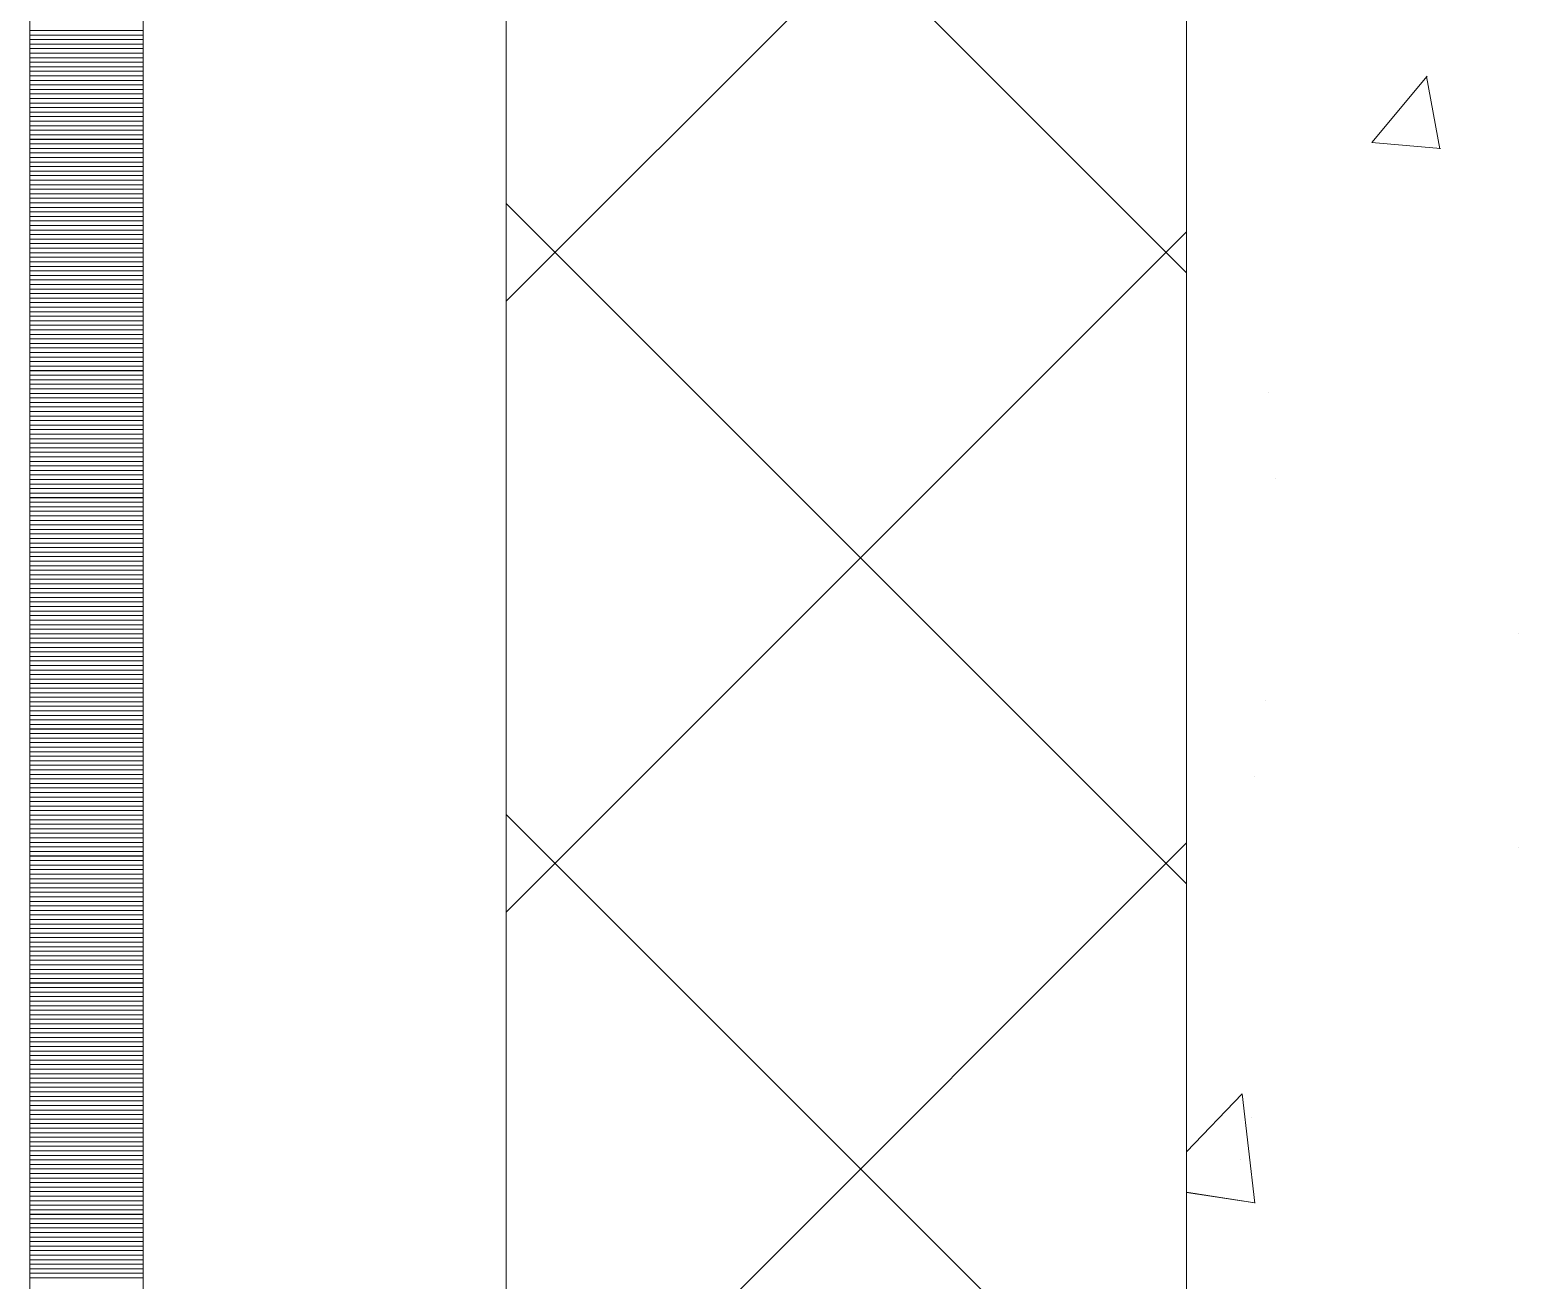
# Model space of a CAD drawing. Header units: millimetres. Extents: x 470010 to 1231400, y -134005 to 421770.
# Drawn here: x 806167.7 to 806497.4, y 176437.5 to 176713.1 of the extents above; entities that cross this region are included whole.
import ezdxf
from ezdxf.enums import TextEntityAlignment as Align

# ---------------------------------------------------------------- set-up
doc = ezdxf.new("R2010")
doc.units = ezdxf.units.MM
doc.linetypes.add('DASHED', pattern=[19.05, 12.7, -6.35])
doc.layers.get('Defpoints').update_dxf_attribs({"color": 140})
doc.layers.add('АР_Делит', color=120, linetype='Continuous', lineweight=0, plot=False)
for name, color, linetype, lineweight in [('АР_Стены ПЕНОблок', 52, 'Continuous', 20), ('АР_Тонкая', 254, 'Continuous', 5), ('АР_Утеплитель', 31, 'Continuous', 0), ('АР_Штриховка', 8, 'Continuous', 0)]:
    doc.layers.add(name, color=color, linetype=linetype, lineweight=lineweight)
doc.layers.add('РД_Оси_100', color=7, linetype='Continuous', lineweight=0, true_color=0x525252)
doc.styles.add('style1', font='ARIALN.TTF')

# ---------------------------------------------------------------- blocks, each defined once
blk = doc.blocks.new('СОШ_2200_АР_ОСИ_М100_28.05.24')
at = {"layer": 'АР_Делит', "color": 251, "linetype": 'DASHED', "true_color": 0x636466}
blk.add_lwpolyline([(114955, 135155), (114955, -355), (93595.036, -355), (93595.036, 13855), (94145, 13855), (94145, 68320), (66055, 68320), (66055, 13857.73), (83455, 13857.73), (83455, -355), (45245, -355), (45245, 13145), (44695, 13145), (44695, 26755), (45245, 26755), (45245, 68320), (20455, 68320), (20455, 26755), (27955, 26755), (27955, 13145), (-355, 13145), (-355, 100855)], dxfattribs=at)
blk = doc.blocks.new('A$C9108343f')
at = {"layer": 'АР_Стены ПЕНОблок', "color": 18, "linetype": 'Continuous', "lineweight": 20, "true_color": 0x000000}
blk.add_line((140704.09, 313879.49), (140704.09, 237679.49), dxfattribs=at)
at = {"layer": 'АР_Тонкая', "color": 18, "linetype": 'Continuous', "lineweight": 5, "true_color": 0x000000}
for p, q in [((140449.09, 313879.49), (140449.09, 237679.49)), ((140474.09, 313879.49), (140474.09, 237679.49)), ((140474.09, 237679.49), (140474.09, 313879.49)), ((140554.09, 237679.49), (140554.09, 313879.49))]:
    blk.add_line(p, q, dxfattribs=at)
at = {"layer": 'АР_Утеплитель', "color": 18, "linetype": 'Continuous', "lineweight": 0, "true_color": 0x000000}
for p, q in [((140554.09, 313879.49), (140554.09, 237679.49)), ((140704.09, 237679.49), (140704.09, 313879.49))]:
    blk.add_line(p, q, dxfattribs=at)
at = {"layer": 'АР_Штриховка', "color": 18, "linetype": 'Continuous', "lineweight": 0, "true_color": 0x000000}
for p, q in [((140704.09, 277025.83), (140554.09, 277175.83)), ((140554.09, 277019.54), (140704.09, 277169.54)), ((140449.09, 277079.24), (140474.09, 277079.24)), ((140449.09, 277078.24), (140474.09, 277078.24)), ((140449.09, 277077.24), (140474.09, 277077.24)), ((140449.09, 277076.24), (140474.09, 277076.24)), ((140449.09, 277075.24), (140474.09, 277075.24)), ((140449.09, 277074.24), (140474.09, 277074.24)), ((140449.09, 277073.24), (140474.09, 277073.24)), ((140449.09, 277072.24), (140474.09, 277072.24)), ((140449.09, 277071.24), (140474.09, 277071.24)), ((140449.09, 277070.24), (140474.09, 277070.24)), ((140449.09, 277069.24), (140474.09, 277069.24)), ((140449.09, 277068.24), (140474.09, 277068.24)), ((140744.92, 277054.54), (140757.17, 277069.14)), ((140759.95, 277053.18), (140757.01, 277069.1)), ((140449.09, 277067.24), (140474.09, 277067.24)), ((140449.09, 277066.24), (140474.09, 277066.24)), ((140449.09, 277065.24), (140474.09, 277065.24)), ((140449.09, 277064.24), (140474.09, 277064.24)), ((140449.09, 277063.24), (140474.09, 277063.24)), ((140449.09, 277062.24), (140474.09, 277062.24)), ((140449.09, 277061.24), (140474.09, 277061.24)), ((140449.09, 277060.24), (140474.09, 277060.24)), ((140449.09, 277059.24), (140474.09, 277059.24)), ((140449.09, 277058.24), (140474.09, 277058.24)), ((140449.09, 277057.24), (140474.09, 277057.24)), ((140449.09, 277056.24), (140474.09, 277056.24)), ((140449.09, 277055.24), (140474.09, 277055.24)), ((140744.92, 277054.53), (140760.1, 277053.21)), ((140449.09, 277054.24), (140474.09, 277054.24)), ((140449.09, 277053.24), (140474.09, 277053.24)), ((140449.09, 277052.24), (140474.09, 277052.24)), ((140449.09, 277051.24), (140474.09, 277051.24)), ((140449.09, 277050.24), (140474.09, 277050.24)), ((140449.09, 277049.24), (140474.09, 277049.24)), ((140449.09, 277048.24), (140474.09, 277048.24)), ((140449.09, 277047.24), (140474.09, 277047.24)), ((140449.09, 277046.24), (140474.09, 277046.24)), ((140449.09, 277045.24), (140474.09, 277045.24)), ((140449.09, 277044.24), (140474.09, 277044.24)), ((140449.09, 277043.24), (140474.09, 277043.24)), ((140449.09, 277042.24), (140474.09, 277042.24)), ((140449.09, 277041.24), (140474.09, 277041.24)), ((140449.09, 277040.24), (140474.09, 277040.24)), ((140449.09, 277039.24), (140474.09, 277039.24)), ((140449.09, 277038.24), (140474.09, 277038.24)), ((140704.09, 276891.12), (140554.09, 277041.12)), ((140449.09, 277037.24), (140474.09, 277037.24)), ((140449.09, 277036.24), (140474.09, 277036.24)), ((140449.09, 277035.24), (140474.09, 277035.24)), ((140554.09, 276884.84), (140704.09, 277034.84)), ((140449.09, 277034.24), (140474.09, 277034.24)), ((140449.09, 277033.24), (140474.09, 277033.24)), ((140449.09, 277032.24), (140474.09, 277032.24)), ((140449.09, 277031.24), (140474.09, 277031.24)), ((140449.09, 277030.24), (140474.09, 277030.24)), ((140449.09, 277029.24), (140474.09, 277029.24)), ((140449.09, 277028.24), (140474.09, 277028.24)), ((140449.09, 277027.24), (140474.09, 277027.24)), ((140449.09, 277026.24), (140474.09, 277026.24)), ((140449.09, 277025.24), (140474.09, 277025.24)), ((140449.09, 277024.24), (140474.09, 277024.24)), ((140449.09, 277023.24), (140474.09, 277023.24)), ((140449.09, 277022.24), (140474.09, 277022.24)), ((140449.09, 277021.24), (140474.09, 277021.24)), ((140449.09, 277020.24), (140474.09, 277020.24)), ((140449.09, 277019.24), (140474.09, 277019.24)), ((140449.09, 277018.24), (140474.09, 277018.24)), ((140449.09, 277017.24), (140474.09, 277017.24)), ((140449.09, 277016.24), (140474.09, 277016.24)), ((140449.09, 277015.24), (140474.09, 277015.24)), ((140449.09, 277014.24), (140474.09, 277014.24)), ((140449.09, 277013.24), (140474.09, 277013.24)), ((140449.09, 277012.24), (140474.09, 277012.24)), ((140449.09, 277011.24), (140474.09, 277011.24)), ((140449.09, 277010.24), (140474.09, 277010.24)), ((140449.09, 277009.24), (140474.09, 277009.24)), ((140449.09, 277008.24), (140474.09, 277008.24)), ((140449.09, 277007.24), (140474.09, 277007.24)), ((140449.09, 277006.24), (140474.09, 277006.24)), ((140449.09, 277005.24), (140474.09, 277005.24)), ((140449.09, 277004.24), (140474.09, 277004.24)), ((140449.09, 277003.24), (140474.09, 277003.24)), ((140449.09, 277002.24), (140474.09, 277002.24)), ((140449.09, 277001.24), (140474.09, 277001.24)), ((140449.09, 277000.24), (140474.09, 277000.24)), ((140449.09, 276999.24), (140474.09, 276999.24)), ((140722.08, 276999.42), (140722.08, 276999.42)), ((140449.09, 276998.24), (140474.09, 276998.24)), ((140449.09, 276997.24), (140474.09, 276997.24)), ((140449.09, 276996.24), (140474.09, 276996.24)), ((140449.09, 276995.24), (140474.09, 276995.24)), ((140449.09, 276994.24), (140474.09, 276994.24)), ((140449.09, 276993.24), (140474.09, 276993.24)), ((140449.09, 276992.24), (140474.09, 276992.24)), ((140449.09, 276991.24), (140474.09, 276991.24)), ((140449.09, 276990.24), (140474.09, 276990.24)), ((140449.09, 276989.24), (140474.09, 276989.24)), ((140449.09, 276988.24), (140474.09, 276988.24)), ((140449.09, 276987.24), (140474.09, 276987.24)), ((140449.09, 276986.24), (140474.09, 276986.24)), ((140449.09, 276985.24), (140474.09, 276985.24)), ((140449.09, 276984.24), (140474.09, 276984.24)), ((140449.09, 276983.24), (140474.09, 276983.24)), ((140449.09, 276982.24), (140474.09, 276982.24)), ((140449.09, 276981.24), (140474.09, 276981.24)), ((140449.09, 276980.24), (140474.09, 276980.24)), ((140449.09, 276979.24), (140474.09, 276979.24)), ((140723.77, 276980.42), (140723.77, 276980.42)), ((140449.09, 276978.24), (140474.09, 276978.24)), ((140449.09, 276977.24), (140474.09, 276977.24)), ((140449.09, 276976.24), (140474.09, 276976.24)), ((140449.09, 276975.24), (140474.09, 276975.24)), ((140449.09, 276974.24), (140474.09, 276974.24)), ((140449.09, 276973.24), (140474.09, 276973.24)), ((140449.09, 276972.24), (140474.09, 276972.24)), ((140449.09, 276971.24), (140474.09, 276971.24)), ((140449.09, 276970.24), (140474.09, 276970.24)), ((140449.09, 276969.24), (140474.09, 276969.24)), ((140449.09, 276968.24), (140474.09, 276968.24)), ((140449.09, 276967.24), (140474.09, 276967.24)), ((140449.09, 276966.24), (140474.09, 276966.24)), ((140449.09, 276965.24), (140474.09, 276965.24)), ((140449.09, 276964.24), (140474.09, 276964.24)), ((140449.09, 276963.24), (140474.09, 276963.24)), ((140449.09, 276962.24), (140474.09, 276962.24)), ((140449.09, 276961.24), (140474.09, 276961.24)), ((140449.09, 276960.24), (140474.09, 276960.24)), ((140449.09, 276959.24), (140474.09, 276959.24)), ((140449.09, 276958.24), (140474.09, 276958.24)), ((140449.09, 276957.24), (140474.09, 276957.24)), ((140449.09, 276956.24), (140474.09, 276956.24)), ((140449.09, 276955.24), (140474.09, 276955.24)), ((140449.09, 276954.24), (140474.09, 276954.24)), ((140449.09, 276953.24), (140474.09, 276953.24)), ((140449.09, 276952.24), (140474.09, 276952.24)), ((140449.09, 276951.24), (140474.09, 276951.24)), ((140449.09, 276950.24), (140474.09, 276950.24)), ((140449.09, 276949.24), (140474.09, 276949.24)), ((140449.09, 276948.24), (140474.09, 276948.24)), ((140449.09, 276947.24), (140474.09, 276947.24)), ((140449.09, 276946.24), (140474.09, 276946.24)), ((140777.32, 276946.3), (140777.32, 276946.3)), ((140449.09, 276945.24), (140474.09, 276945.24)), ((140449.09, 276944.24), (140474.09, 276944.24)), ((140449.09, 276943.24), (140474.09, 276943.24)), ((140449.09, 276942.24), (140474.09, 276942.24)), ((140449.09, 276941.24), (140474.09, 276941.24)), ((140449.09, 276940.24), (140474.09, 276940.24)), ((140449.09, 276939.24), (140474.09, 276939.24)), ((140449.09, 276938.24), (140474.09, 276938.24)), ((140449.09, 276937.24), (140474.09, 276937.24)), ((140449.09, 276936.24), (140474.09, 276936.24)), ((140449.09, 276935.24), (140474.09, 276935.24)), ((140449.09, 276934.24), (140474.09, 276934.24)), ((140449.09, 276933.24), (140474.09, 276933.24)), ((140449.09, 276932.24), (140474.09, 276932.24)), ((140449.09, 276931.24), (140474.09, 276931.24)), ((140449.09, 276930.24), (140474.09, 276930.24)), ((140449.09, 276929.24), (140474.09, 276929.24)), ((140721.55, 276931.49), (140721.55, 276931.49)), ((140449.09, 276928.24), (140474.09, 276928.24)), ((140449.09, 276927.24), (140474.09, 276927.24)), ((140449.09, 276926.24), (140474.09, 276926.24)), ((140449.09, 276925.24), (140474.09, 276925.24)), ((140449.09, 276924.24), (140474.09, 276924.24)), ((140449.09, 276923.24), (140474.09, 276923.24)), ((140449.09, 276922.24), (140474.09, 276922.24)), ((140449.09, 276921.24), (140474.09, 276921.24)), ((140449.09, 276920.24), (140474.09, 276920.24)), ((140449.09, 276919.24), (140474.09, 276919.24)), ((140449.09, 276918.24), (140474.09, 276918.24)), ((140449.09, 276917.24), (140474.09, 276917.24)), ((140449.09, 276916.24), (140474.09, 276916.24)), ((140449.09, 276915.24), (140474.09, 276915.24)), ((140449.09, 276914.24), (140474.09, 276914.24)), ((140449.09, 276913.24), (140474.09, 276913.24)), ((140718.99, 276914.87), (140718.99, 276914.87)), ((140449.09, 276912.24), (140474.09, 276912.24)), ((140449.09, 276911.24), (140474.09, 276911.24)), ((140449.09, 276910.24), (140474.09, 276910.24)), ((140449.09, 276909.24), (140474.09, 276909.24)), ((140449.09, 276908.24), (140474.09, 276908.24)), ((140449.09, 276907.24), (140474.09, 276907.24)), ((140449.09, 276906.24), (140474.09, 276906.24)), ((140704.09, 276756.42), (140554.09, 276906.42)), ((140449.09, 276905.24), (140474.09, 276905.24)), ((140449.09, 276904.24), (140474.09, 276904.24)), ((140449.09, 276903.24), (140474.09, 276903.24)), ((140449.09, 276902.24), (140474.09, 276902.24)), ((140449.09, 276901.24), (140474.09, 276901.24)), ((140449.09, 276900.24), (140474.09, 276900.24)), ((140554.09, 276750.13), (140704.09, 276900.13)), ((140449.09, 276899.24), (140474.09, 276899.24)), ((140449.09, 276898.24), (140474.09, 276898.24)), ((140449.09, 276897.24), (140474.09, 276897.24)), ((140449.09, 276896.24), (140474.09, 276896.24)), ((140777.21, 276899.08), (140777.21, 276899.08)), ((140449.09, 276895.24), (140474.09, 276895.24)), ((140449.09, 276894.24), (140474.09, 276894.24)), ((140449.09, 276893.24), (140474.09, 276893.24)), ((140449.09, 276892.24), (140474.09, 276892.24)), ((140449.09, 276891.24), (140474.09, 276891.24)), ((140449.09, 276890.24), (140474.09, 276890.24)), ((140449.09, 276889.24), (140474.09, 276889.24)), ((140449.09, 276888.24), (140474.09, 276888.24)), ((140449.09, 276887.24), (140474.09, 276887.24)), ((140449.09, 276886.24), (140474.09, 276886.24)), ((140449.09, 276885.24), (140474.09, 276885.24)), ((140449.09, 276884.24), (140474.09, 276884.24)), ((140449.09, 276883.24), (140474.09, 276883.24)), ((140449.09, 276882.24), (140474.09, 276882.24)), ((140449.09, 276881.24), (140474.09, 276881.24)), ((140449.09, 276880.24), (140474.09, 276880.24)), ((140449.09, 276879.24), (140474.09, 276879.24)), ((140449.09, 276878.24), (140474.09, 276878.24)), ((140449.09, 276877.24), (140474.09, 276877.24)), ((140449.09, 276876.24), (140474.09, 276876.24)), ((140449.09, 276875.24), (140474.09, 276875.24)), ((140449.09, 276874.24), (140474.09, 276874.24)), ((140449.09, 276873.24), (140474.09, 276873.24)), ((140449.09, 276872.24), (140474.09, 276872.24)), ((140449.09, 276871.24), (140474.09, 276871.24)), ((140449.09, 276870.24), (140474.09, 276870.24)), ((140449.09, 276869.24), (140474.09, 276869.24)), ((140449.09, 276868.24), (140474.09, 276868.24)), ((140449.09, 276867.24), (140474.09, 276867.24)), ((140449.09, 276866.24), (140474.09, 276866.24)), ((140449.09, 276865.24), (140474.09, 276865.24)), ((140449.09, 276864.24), (140474.09, 276864.24)), ((140449.09, 276863.24), (140474.09, 276863.24)), ((140449.09, 276862.24), (140474.09, 276862.24)), ((140449.09, 276861.24), (140474.09, 276861.24)), ((140449.09, 276860.24), (140474.09, 276860.24)), ((140449.09, 276859.24), (140474.09, 276859.24)), ((140449.09, 276858.24), (140474.09, 276858.24)), ((140449.09, 276857.24), (140474.09, 276857.24)), ((140449.09, 276856.24), (140474.09, 276856.24)), ((140449.09, 276855.24), (140474.09, 276855.24)), ((140449.09, 276854.24), (140474.09, 276854.24)), ((140449.09, 276853.24), (140474.09, 276853.24)), ((140449.09, 276852.24), (140474.09, 276852.24)), ((140449.09, 276851.24), (140474.09, 276851.24)), ((140449.09, 276850.24), (140474.09, 276850.24)), ((140449.09, 276849.24), (140474.09, 276849.24)), ((140449.09, 276848.24), (140474.09, 276848.24)), ((140449.09, 276847.24), (140474.09, 276847.24)), ((140449.09, 276846.24), (140474.09, 276846.24)), ((140449.09, 276845.24), (140474.09, 276845.24)), ((140449.09, 276844.24), (140474.09, 276844.24)), ((140704.09, 276832.04), (140716.38, 276844.84)), ((140719.16, 276820.72), (140716.36, 276844.84)), ((140449.09, 276843.24), (140474.09, 276843.24)), ((140449.09, 276842.24), (140474.09, 276842.24)), ((140449.09, 276841.24), (140474.09, 276841.24)), ((140449.09, 276840.24), (140474.09, 276840.24)), ((140449.09, 276839.24), (140474.09, 276839.24)), ((140449.09, 276838.24), (140474.09, 276838.24)), ((140449.09, 276837.24), (140474.09, 276837.24)), ((140718.32, 276839.68), (140718.32, 276839.68)), ((140449.09, 276836.24), (140474.09, 276836.24)), ((140449.09, 276835.24), (140474.09, 276835.24)), ((140449.09, 276834.24), (140474.09, 276834.24)), ((140449.09, 276833.24), (140474.09, 276833.24)), ((140449.09, 276832.24), (140474.09, 276832.24)), ((140449.09, 276831.24), (140474.09, 276831.24)), ((140449.09, 276830.24), (140474.09, 276830.24)), ((140715.9, 276830.31), (140715.9, 276830.31)), ((140449.09, 276829.24), (140474.09, 276829.24)), ((140449.09, 276828.24), (140474.09, 276828.24)), ((140449.09, 276827.24), (140474.09, 276827.24)), ((140449.09, 276826.24), (140474.09, 276826.24)), ((140449.09, 276825.24), (140474.09, 276825.24)), ((140449.09, 276824.24), (140474.09, 276824.24)), ((140449.09, 276823.24), (140474.09, 276823.24)), ((140449.09, 276822.24), (140474.09, 276822.24)), ((140449.09, 276821.24), (140474.09, 276821.24)), ((140704.09, 276823.09), (140719.17, 276820.76)), ((140449.09, 276820.24), (140474.09, 276820.24)), ((140449.09, 276819.24), (140474.09, 276819.24)), ((140449.09, 276818.24), (140474.09, 276818.24)), ((140449.09, 276817.24), (140474.09, 276817.24)), ((140449.09, 276816.24), (140474.09, 276816.24)), ((140449.09, 276815.24), (140474.09, 276815.24)), ((140449.09, 276814.24), (140474.09, 276814.24)), ((140449.09, 276813.24), (140474.09, 276813.24)), ((140449.09, 276812.24), (140474.09, 276812.24)), ((140449.09, 276811.24), (140474.09, 276811.24)), ((140449.09, 276810.24), (140474.09, 276810.24)), ((140449.09, 276809.24), (140474.09, 276809.24)), ((140449.09, 276808.24), (140474.09, 276808.24)), ((140449.09, 276807.24), (140474.09, 276807.24)), ((140449.09, 276806.24), (140474.09, 276806.24)), ((140449.09, 276805.24), (140474.09, 276805.24)), ((140449.09, 276804.24), (140474.09, 276804.24))]:
    blk.add_line(p, q, dxfattribs=at)
at = {"layer": 'РД_Оси_100'}
blk.add_blockref('СОШ_2200_АР_ОСИ_М100_28.05.24', (140804.09, 223079.49), dxfattribs=at)
at = {"layer": 'Defpoints', "color": 18, "true_color": 0x000000, "style": 'style1'}
for p in [(143949.34, 316089.12), (143974.98, 281639.5), (143890.4, 273244.71), (143839.99, 264276.81), (143967.75, 254892.38), (12251.96, 104178.14), (12382.58, 96023.14)]:
    blk.add_attdef('АР-ПОМЕЩЕНИЕ:НАИМЕНОВАНИЕ', text='', height=100, dxfattribs=at).set_placement(p, align=Align.MIDDLE)
at = {"layer": 'Defpoints', "color": 18, "true_color": 0x000000, "style": 'style1', "flags": 8}
for p in [(143951.3, 279099.09), (143848.34, 269251.11), (143875.33, 260094.25), (144049.74, 250824.7), (163419.28, 238153.36), (155897.46, 237965.97), (183037.2, 237965.97), (143342.94, 237876.19)]:
    blk.add_attdef('АР-ПОМЕЩЕНИЕ:НАИМЕНОВАНИЕ', text='', height=100, dxfattribs=at).set_placement(p, align=Align.MIDDLE)

msp = doc.modelspace()

# ---------------------------------------------------------------- linework, layer by layer
at = {"layer": 'АР_Стены ПЕНОблок', "color": 18, "linetype": 'Continuous', "lineweight": 20, "true_color": 0x000000}
msp.add_line((806422.706, 213513.251), (806422.706, 137313.251), dxfattribs=at)
at = {"layer": 'АР_Тонкая', "color": 18, "linetype": 'Continuous', "lineweight": 5, "true_color": 0x000000}
for p, q in [((806167.706, 213513.251), (806167.706, 137313.251)), ((806192.706, 213513.251), (806192.706, 137313.251)), ((806192.706, 137313.251), (806192.706, 213513.251)), ((806272.706, 137313.251), (806272.706, 213513.251))]:
    msp.add_line(p, q, dxfattribs=at)
at = {"layer": 'АР_Утеплитель', "color": 18, "linetype": 'Continuous', "lineweight": 0, "true_color": 0x000000}
for p, q in [((806272.706, 213513.251), (806272.706, 137313.251)), ((806422.706, 137313.251), (806422.706, 213513.251))]:
    msp.add_line(p, q, dxfattribs=at)
at = {"layer": 'АР_Штриховка', "color": 18, "linetype": 'Continuous', "lineweight": 0, "true_color": 0x000000}
for p, q in [((806422.706, 176659.584), (806272.706, 176809.584)), ((806272.706, 176653.297), (806422.706, 176803.297)), ((806167.706, 176713), (806192.706, 176713)), ((806167.706, 176712), (806192.706, 176712)), ((806167.706, 176711), (806192.706, 176711)), ((806167.706, 176710), (806192.706, 176710)), ((806167.706, 176709), (806192.706, 176709)), ((806167.706, 176708), (806192.706, 176708)), ((806167.706, 176707), (806192.706, 176707)), ((806167.706, 176706), (806192.706, 176706)), ((806167.706, 176705), (806192.706, 176705)), ((806167.706, 176704), (806192.706, 176704)), ((806167.706, 176703), (806192.706, 176703)), ((806463.536, 176688.303), (806475.781, 176702.896)), ((806478.558, 176686.935), (806475.621, 176702.856)), ((806167.706, 176702), (806192.706, 176702)), ((806167.706, 176701), (806192.706, 176701)), ((806167.706, 176700), (806192.706, 176700)), ((806167.706, 176699), (806192.706, 176699)), ((806167.706, 176698), (806192.706, 176698)), ((806167.706, 176697), (806192.706, 176697)), ((806167.706, 176696), (806192.706, 176696)), ((806167.706, 176695), (806192.706, 176695)), ((806167.706, 176694), (806192.706, 176694)), ((806167.706, 176693), (806192.706, 176693)), ((806167.706, 176692), (806192.706, 176692)), ((806167.706, 176691), (806192.706, 176691)), ((806167.706, 176690), (806192.706, 176690)), ((806167.706, 176689), (806192.706, 176689)), ((806167.706, 176688), (806192.706, 176688)), ((806167.706, 176687), (806192.706, 176687)), ((806167.706, 176686), (806192.706, 176686)), ((806463.535, 176688.293), (806478.717, 176686.965)), ((806167.706, 176685), (806192.706, 176685)), ((806167.706, 176684), (806192.706, 176684)), ((806167.706, 176683), (806192.706, 176683)), ((806167.706, 176682), (806192.706, 176682)), ((806167.706, 176681), (806192.706, 176681)), ((806167.706, 176680), (806192.706, 176680)), ((806167.706, 176679), (806192.706, 176679)), ((806167.706, 176678), (806192.706, 176678)), ((806167.706, 176677), (806192.706, 176677)), ((806167.706, 176676), (806192.706, 176676)), ((806167.706, 176675), (806192.706, 176675)), ((806167.706, 176674), (806192.706, 176674)), ((806167.706, 176673), (806192.706, 176673)), ((806422.706, 176524.88), (806272.706, 176674.88)), ((806167.706, 176672), (806192.706, 176672)), ((806167.706, 176671), (806192.706, 176671)), ((806167.706, 176670), (806192.706, 176670)), ((806167.706, 176669), (806192.706, 176669)), ((806167.706, 176668), (806192.706, 176668)), ((806167.706, 176667), (806192.706, 176667)), ((806272.706, 176518.593), (806422.706, 176668.593)), ((806167.706, 176666), (806192.706, 176666)), ((806167.706, 176665), (806192.706, 176665)), ((806167.706, 176664), (806192.706, 176664)), ((806167.706, 176663), (806192.706, 176663)), ((806167.706, 176662), (806192.706, 176662)), ((806167.706, 176661), (806192.706, 176661)), ((806167.706, 176660), (806192.706, 176660)), ((806167.706, 176659), (806192.706, 176659)), ((806167.706, 176658), (806192.706, 176658)), ((806167.706, 176657), (806192.706, 176657)), ((806167.706, 176656), (806192.706, 176656)), ((806167.706, 176655), (806192.706, 176655)), ((806167.706, 176654), (806192.706, 176654)), ((806167.706, 176653), (806192.706, 176653)), ((806167.706, 176652), (806192.706, 176652)), ((806167.706, 176651), (806192.706, 176651)), ((806167.706, 176650), (806192.706, 176650)), ((806167.706, 176649), (806192.706, 176649)), ((806167.706, 176648), (806192.706, 176648)), ((806167.706, 176647), (806192.706, 176647)), ((806167.706, 176646), (806192.706, 176646)), ((806167.706, 176645), (806192.706, 176645)), ((806167.706, 176644), (806192.706, 176644)), ((806167.706, 176643), (806192.706, 176643)), ((806167.706, 176642), (806192.706, 176642)), ((806167.706, 176641), (806192.706, 176641)), ((806167.706, 176640), (806192.706, 176640)), ((806167.706, 176639), (806192.706, 176639)), ((806167.706, 176638), (806192.706, 176638)), ((806167.706, 176637), (806192.706, 176637)), ((806167.706, 176636), (806192.706, 176636)), ((806167.706, 176635), (806192.706, 176635)), ((806167.706, 176634), (806192.706, 176634)), ((806167.706, 176633), (806192.706, 176633)), ((806167.706, 176632), (806192.706, 176632)), ((806167.706, 176631), (806192.706, 176631)), ((806167.706, 176630), (806192.706, 176630)), ((806167.706, 176629), (806192.706, 176629)), ((806167.706, 176628), (806192.706, 176628)), ((806167.706, 176627), (806192.706, 176627)), ((806167.706, 176626), (806192.706, 176626)), ((806167.706, 176625), (806192.706, 176625)), ((806167.706, 176624), (806192.706, 176624)), ((806167.706, 176623), (806192.706, 176623)), ((806167.706, 176622), (806192.706, 176622)), ((806167.706, 176621), (806192.706, 176621)), ((806167.706, 176620), (806192.706, 176620)), ((806167.706, 176619), (806192.706, 176619)), ((806167.706, 176618), (806192.706, 176618)), ((806167.706, 176617), (806192.706, 176617)), ((806167.706, 176616), (806192.706, 176616)), ((806167.706, 176615), (806192.706, 176615)), ((806167.706, 176614), (806192.706, 176614)), ((806167.706, 176613), (806192.706, 176613)), ((806167.706, 176612), (806192.706, 176612)), ((806167.706, 176611), (806192.706, 176611)), ((806167.706, 176610), (806192.706, 176610)), ((806167.706, 176609), (806192.706, 176609)), ((806167.706, 176608), (806192.706, 176608)), ((806167.706, 176607), (806192.706, 176607)), ((806167.706, 176606), (806192.706, 176606)), ((806167.706, 176605), (806192.706, 176605)), ((806167.706, 176604), (806192.706, 176604)), ((806167.706, 176603), (806192.706, 176603)), ((806167.706, 176602), (806192.706, 176602)), ((806167.706, 176601), (806192.706, 176601)), ((806167.706, 176600), (806192.706, 176600)), ((806167.706, 176599), (806192.706, 176599)), ((806167.706, 176598), (806192.706, 176598)), ((806167.706, 176597), (806192.706, 176597)), ((806167.706, 176596), (806192.706, 176596)), ((806167.706, 176595), (806192.706, 176595)), ((806167.706, 176594), (806192.706, 176594)), ((806167.706, 176593), (806192.706, 176593)), ((806167.706, 176592), (806192.706, 176592)), ((806167.706, 176591), (806192.706, 176591)), ((806167.706, 176590), (806192.706, 176590)), ((806167.706, 176589), (806192.706, 176589)), ((806167.706, 176588), (806192.706, 176588)), ((806167.706, 176587), (806192.706, 176587)), ((806167.706, 176586), (806192.706, 176586)), ((806167.706, 176585), (806192.706, 176585)), ((806167.706, 176584), (806192.706, 176584)), ((806167.706, 176583), (806192.706, 176583)), ((806167.706, 176582), (806192.706, 176582)), ((806167.706, 176581), (806192.706, 176581)), ((806167.706, 176580), (806192.706, 176580)), ((806167.706, 176579), (806192.706, 176579)), ((806167.706, 176578), (806192.706, 176578)), ((806167.706, 176577), (806192.706, 176577)), ((806167.706, 176576), (806192.706, 176576)), ((806167.706, 176575), (806192.706, 176575)), ((806167.706, 176574), (806192.706, 176574)), ((806167.706, 176573), (806192.706, 176573)), ((806167.706, 176572), (806192.706, 176572)), ((806167.706, 176571), (806192.706, 176571)), ((806167.706, 176570), (806192.706, 176570)), ((806167.706, 176569), (806192.706, 176569)), ((806167.706, 176568), (806192.706, 176568)), ((806167.706, 176567), (806192.706, 176567)), ((806167.706, 176566), (806192.706, 176566)), ((806167.706, 176565), (806192.706, 176565)), ((806167.706, 176564), (806192.706, 176564)), ((806167.706, 176563), (806192.706, 176563)), ((806167.706, 176562), (806192.706, 176562)), ((806167.706, 176561), (806192.706, 176561)), ((806167.706, 176560), (806192.706, 176560)), ((806167.706, 176559), (806192.706, 176559)), ((806167.706, 176558), (806192.706, 176558)), ((806167.706, 176557), (806192.706, 176557)), ((806167.706, 176556), (806192.706, 176556)), ((806167.706, 176555), (806192.706, 176555)), ((806167.706, 176554), (806192.706, 176554)), ((806167.706, 176553), (806192.706, 176553)), ((806167.706, 176552), (806192.706, 176552)), ((806167.706, 176551), (806192.706, 176551)), ((806167.706, 176550), (806192.706, 176550)), ((806167.706, 176549), (806192.706, 176549)), ((806167.706, 176548), (806192.706, 176548)), ((806167.706, 176547), (806192.706, 176547)), ((806167.706, 176546), (806192.706, 176546)), ((806167.706, 176545), (806192.706, 176545)), ((806167.706, 176544), (806192.706, 176544)), ((806167.706, 176543), (806192.706, 176543)), ((806167.706, 176542), (806192.706, 176542)), ((806167.706, 176541), (806192.706, 176541)), ((806167.706, 176540), (806192.706, 176540)), ((806167.706, 176539), (806192.706, 176539)), ((806167.706, 176538), (806192.706, 176538)), ((806422.706, 176390.176), (806272.706, 176540.176)), ((806167.706, 176537), (806192.706, 176537)), ((806167.706, 176536), (806192.706, 176536)), ((806167.706, 176535), (806192.706, 176535)), ((806167.706, 176534), (806192.706, 176534)), ((806167.706, 176533), (806192.706, 176533)), ((806167.706, 176532), (806192.706, 176532)), ((806167.706, 176531), (806192.706, 176531)), ((806272.706, 176383.889), (806422.706, 176533.889)), ((806167.706, 176530), (806192.706, 176530)), ((806167.706, 176529), (806192.706, 176529)), ((806167.706, 176528), (806192.706, 176528)), ((806167.706, 176527), (806192.706, 176527)), ((806167.706, 176526), (806192.706, 176526)), ((806167.706, 176525), (806192.706, 176525)), ((806167.706, 176524), (806192.706, 176524)), ((806167.706, 176523), (806192.706, 176523)), ((806167.706, 176522), (806192.706, 176522)), ((806167.706, 176521), (806192.706, 176521)), ((806167.706, 176520), (806192.706, 176520)), ((806167.706, 176519), (806192.706, 176519)), ((806167.706, 176518), (806192.706, 176518)), ((806167.706, 176517), (806192.706, 176517)), ((806167.706, 176516), (806192.706, 176516)), ((806167.706, 176515), (806192.706, 176515)), ((806167.706, 176514), (806192.706, 176514)), ((806167.706, 176513), (806192.706, 176513)), ((806167.706, 176512), (806192.706, 176512)), ((806167.706, 176511), (806192.706, 176511)), ((806167.706, 176510), (806192.706, 176510)), ((806167.706, 176509), (806192.706, 176509)), ((806167.706, 176508), (806192.706, 176508)), ((806167.706, 176507), (806192.706, 176507)), ((806167.706, 176506), (806192.706, 176506)), ((806167.706, 176505), (806192.706, 176505)), ((806167.706, 176504), (806192.706, 176504)), ((806167.706, 176503), (806192.706, 176503)), ((806167.706, 176502), (806192.706, 176502)), ((806167.706, 176501), (806192.706, 176501)), ((806167.706, 176500), (806192.706, 176500)), ((806167.706, 176499), (806192.706, 176499)), ((806167.706, 176498), (806192.706, 176498)), ((806167.706, 176497), (806192.706, 176497)), ((806167.706, 176496), (806192.706, 176496)), ((806167.706, 176495), (806192.706, 176495)), ((806167.706, 176494), (806192.706, 176494)), ((806167.706, 176493), (806192.706, 176493)), ((806167.706, 176492), (806192.706, 176492)), ((806167.706, 176491), (806192.706, 176491)), ((806167.706, 176490), (806192.706, 176490)), ((806167.706, 176489), (806192.706, 176489)), ((806167.706, 176488), (806192.706, 176488)), ((806167.706, 176487), (806192.706, 176487)), ((806167.706, 176486), (806192.706, 176486)), ((806167.706, 176485), (806192.706, 176485)), ((806167.706, 176484), (806192.706, 176484)), ((806167.706, 176483), (806192.706, 176483)), ((806167.706, 176482), (806192.706, 176482)), ((806167.706, 176481), (806192.706, 176481)), ((806167.706, 176480), (806192.706, 176480)), ((806167.706, 176479), (806192.706, 176479)), ((806422.706, 176465.797), (806434.992, 176478.601)), ((806437.775, 176454.476), (806434.969, 176478.599)), ((806167.706, 176478), (806192.706, 176478)), ((806167.706, 176477), (806192.706, 176477)), ((806167.706, 176476), (806192.706, 176476)), ((806167.706, 176475), (806192.706, 176475)), ((806167.706, 176474), (806192.706, 176474)), ((806167.706, 176473), (806192.706, 176473)), ((806167.706, 176472), (806192.706, 176472)), ((806167.706, 176471), (806192.706, 176471)), ((806167.706, 176470), (806192.706, 176470)), ((806167.706, 176469), (806192.706, 176469)), ((806167.706, 176468), (806192.706, 176468)), ((806167.706, 176467), (806192.706, 176467)), ((806167.706, 176466), (806192.706, 176466)), ((806167.706, 176465), (806192.706, 176465)), ((806167.706, 176464), (806192.706, 176464)), ((806167.706, 176463), (806192.706, 176463)), ((806167.706, 176462), (806192.706, 176462)), ((806167.706, 176461), (806192.706, 176461)), ((806167.706, 176460), (806192.706, 176460)), ((806167.706, 176459), (806192.706, 176459)), ((806167.706, 176458), (806192.706, 176458)), ((806167.706, 176457), (806192.706, 176457)), ((806167.706, 176456), (806192.706, 176456)), ((806422.706, 176456.852), (806437.781, 176454.514)), ((806167.706, 176455), (806192.706, 176455)), ((806167.706, 176454), (806192.706, 176454)), ((806167.706, 176453), (806192.706, 176453)), ((806167.706, 176452), (806192.706, 176452)), ((806167.706, 176451), (806192.706, 176451)), ((806167.706, 176450), (806192.706, 176450)), ((806167.706, 176449), (806192.706, 176449)), ((806167.706, 176448), (806192.706, 176448)), ((806167.706, 176447), (806192.706, 176447)), ((806167.706, 176446), (806192.706, 176446)), ((806167.706, 176445), (806192.706, 176445)), ((806167.706, 176444), (806192.706, 176444)), ((806167.706, 176443), (806192.706, 176443)), ((806167.706, 176442), (806192.706, 176442)), ((806167.706, 176441), (806192.706, 176441)), ((806167.706, 176440), (806192.706, 176440)), ((806167.706, 176439), (806192.706, 176439)), ((806167.706, 176438), (806192.706, 176438))]:
    msp.add_line(p, q, dxfattribs=at)

# ---------------------------------------------------------------- block references
msp.add_blockref('A$C9108343f', (665718.612, -100366.242))
at = {"layer": 'РД_Оси_100'}
msp.add_blockref('СОШ_2200_АР_ОСИ_М100_28.05.24', (806522.706, 122713.251), dxfattribs=at)

doc.saveas('drawing.dxf')
